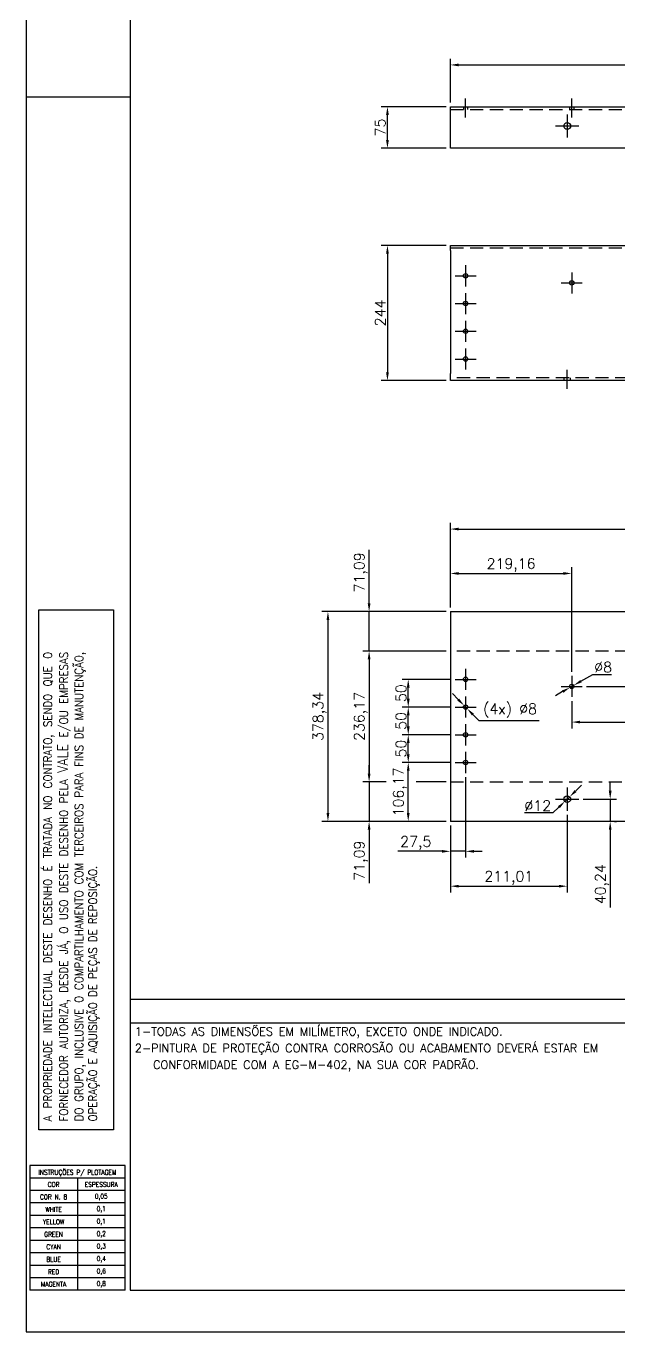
# Model space of a CAD drawing. Header units: metres. Extents: x 0 to 6307, y 0 to 4455.
# Drawn here: x 0 to 1070, y 0 to 2355 of the extents above; entities that cross this region are included whole.
import ezdxf
from ezdxf.enums import TextEntityAlignment as Align

# ---------------------------------------------------------------- set-up
doc = ezdxf.new("R2010")
doc.units = ezdxf.units.M
doc.header["$LTSCALE"] = 7.5
doc.linetypes.add('CENTER2', pattern=[28.575, 19.05, -3.175, 3.175, -3.175])
doc.linetypes.add('HIDDEN2', pattern=[4.7625, 3.175, -1.5875])
for name, color, linetype in [('18_COTAS', 7, 'Continuous'), ('FRL2', 2, 'Continuous'), ('FRL4', 4, 'Continuous'), ('FRL5', 5, 'Continuous'), ('FRL6', 6, 'Continuous'), ('FRL7', 7, 'Continuous'), ('FRR120', 5, 'Continuous'), ('FRR140', 5, 'Continuous'), ('FRR175', 1, 'Continuous'), ('FRR80', 3, 'Continuous'), ('SC1', 7, 'CENTER2'), ('SDM', 7, 'Continuous'), ('SL4', 4, 'Continuous'), ('SR80', 3, 'Continuous'), ('ST1', 7, 'HIDDEN2')]:
    doc.layers.add(name, color=color, linetype=linetype)
doc.styles.add('R120', font='simplex.shx', dxfattribs={"height": 3})
doc.styles.add('R140', font='simplex.shx', dxfattribs={"height": 3.5})
doc.styles.add('R80', font='simplex.shx', dxfattribs={"height": 2})
doc.styles.add('ROMANS', font='ROMANS.SHX')
doc.dimstyles.new('7.5___1-7.5', dxfattribs={"dimscale": 7.5, "dimtxt": 2.5, "dimasz": 2, "dimexe": 1.5, "dimexo": 1, "dimgap": 0.5, "dimtad": 1, "dimzin": 12, "dimtxsty": 'ROMANS', "dimcen": 0, "dimclrd": 256, "dimclre": 256, "dimclrt": 3, "dimazin": 3, "dimtfac": 1, "dimtmove": 0, "dimatfit": 0, "dimfxl": 1, "dimlwd": -1, "dimlwe": -1, "dimarcsym": 0})
doc.dimstyles.new('7.5___1-7.5$3', dxfattribs={"dimscale": 7.5, "dimtxt": 2.5, "dimasz": 2, "dimexe": 1.5, "dimexo": 1, "dimgap": 0.5, "dimtad": 1, "dimtoh": 1, "dimzin": 12, "dimtxsty": 'ROMANS', "dimcen": 0, "dimclrd": 256, "dimclre": 256, "dimclrt": 3, "dimazin": 3, "dimtfac": 1, "dimtmove": 0, "dimatfit": 0, "dimfxl": 1, "dimlwd": -1, "dimlwe": -1, "dimarcsym": 0})

# ---------------------------------------------------------------- blocks, each defined once
blk = doc.blocks.new('A1')
blk.add_lwpolyline([(3.06, 173.62), (21.06, 173.62), (21.06, 48.62), (3.06, 48.62)], close=True)
at = {"layer": 'FRL2'}
blk.add_line((0, 297), (25, 297), dxfattribs=at)
at = {"layer": 'FRL4', "linetype": 'Continuous'}
blk.add_line((25, 74.3), (471, 74.3), dxfattribs=at)
at = {"layer": 'FRL5'}
blk.add_line((25, 80), (831, 80), dxfattribs=at)
at = {"layer": 'FRL6', "linetype": 'Continuous'}
for p, q in [((25, 584), (25, 10)), ((25, 10), (831, 10))]:
    blk.add_line(p, q, dxfattribs=at)
at = {"layer": 'FRL7', "linetype": 'Continuous'}
for p, q in [((0, 594), (0, 0)), ((0, 0), (841, 0))]:
    blk.add_line(p, q, dxfattribs=at)
at = {"layer": 'FRL7'}
for p, q in [((23.82, 40), (0.87, 40)), ((23.82, 37), (0.87, 37)), ((12.34, 37), (12.34, 10)), ((23.82, 34), (0.87, 34)), ((23.82, 31), (0.87, 31)), ((23.82, 28), (0.87, 28)), ((23.82, 25), (0.87, 25)), ((23.82, 22), (0.87, 22)), ((23.82, 19), (0.87, 19)), ((23.82, 16), (0.87, 16)), ((23.82, 13), (0.87, 13)), ((23.82, 10), (0.87, 10))]:
    blk.add_line(p, q, dxfattribs=at)
for points in [[(0.87, 40), (0.87, 10)], [(23.82, 10), (23.82, 40)]]:
    blk.add_lwpolyline(points, dxfattribs=at)
at = {"layer": 'FRL7', "style": 'ROMANS', "width": 0.9}
for s, height, p in [('INSTRUÇÕES P/ PLOTAGEM', 1.1474, (12.34, 38.33)), ('COR', 1.147, (6.61, 35.45)), ('ESPESSURA', 1.147, (18.08, 35.45)), ('COR N. 8', 1.147, (6.61, 32.45)), ('0,05', 1.147, (18.08, 32.45)), ('WHITE', 1.147, (6.61, 29.45)), ('0,1', 1.147, (18.08, 29.45)), ('YELLOW', 1.147, (6.61, 26.45)), ('0,1', 1.147, (18.08, 26.45)), ('GREEN', 1.147, (6.61, 23.45)), ('0,2', 1.147, (18.08, 23.45)), ('CYAN', 1.147, (6.61, 20.45)), ('0,3', 1.147, (18.08, 20.45)), ('BLUE', 1.147, (6.61, 17.45)), ('0,4', 1.147, (18.08, 17.45)), ('RED', 1.147, (6.61, 14.45)), ('0,6', 1.147, (18.08, 14.45)), ('MAGENTA', 1.147, (6.61, 11.45)), ('0,8', 1.147, (18.08, 11.45))]:
    blk.add_text(s, height=height, dxfattribs=at).set_placement(p, align=Align.MIDDLE)
at = {"layer": 'FRR120', "style": 'R120'}
for tag, p in [('FASE_DO_PROJETO', (659, 46.29)), ('ÁREA_E/OU_SUBÁREA', (659, 40.79)), ('TÍTULO_DO_DESENHO', (659, 35.29)), ('SUBTÍTULO_1_DO_DESENHO', (659, 29.79)), ('SUBTÍTULO_2_DO_DESENHO', (659, 24.29))]:
    blk.add_attdef(tag, p, '', height=3, dxfattribs=at)
at = {"layer": 'FRR140', "style": 'R140', "width": 0.91}
for tag, p in [('ESCALA', (671, 14.35)), ('REVISÃO', (823.5, 14.68))]:
    blk.add_attdef(tag, text='', height=3.5, dxfattribs=at).set_placement(p, align=Align.MIDDLE)
for tag, p in [('NÚMERO_DA_CONTRATADA', (687.72, 12.6)), ('NUMERO_VALE', (752.89, 12.6))]:
    blk.add_attdef(tag, p, '', height=3.5, dxfattribs=at)
at = {"layer": 'FRR175', "style": 'R120'}
for tag, p in [('CLASSIFICAÇÃO', (811.83, 67.73)), ('PROJETO', (716.31, 53.59)), ('N_PROJ_SE', (793.5, 53.59)), ('N_CONTRATO', (796.97, 47.3))]:
    blk.add_attdef(tag, text='', height=3, dxfattribs=at).set_placement(p, align=Align.MIDDLE_CENTER)
at = {"layer": 'FRR80', "insert": (4.21, 50.61), "char_height": 2, "width": 122.3537, "attachment_point": 1, "rotation": 90, "style": 'R80'}
blk.add_mtext('\\pxqj;{\\W0.9;A PROPRIEDADE INTELECTUAL DESTE DESENHO É TRATADA NO CONTRATO, SENDO QUE O FORNECEDOR AUTORIZA, DESDE JÁ, O USO DESTE DESENHO PELA \\H1.25x;\\C4;VALE\\H0.8x;\\C256; E/OU EMPRESAS DO GRUPO, INCLUSIVE O COMPARTILHAMENTO COM TERCEIROS PARA FINS DE MANUTENÇÃO, OPERAÇÃO E AQUISIÇÃO DE PEÇAS DE REPOSIÇÃO.}', dxfattribs=at)
at = {"layer": 'FRR80', "style": 'R80'}
for p in [(492.61, 76.08), (492.61, 70.38), (492.61, 64.68), (492.61, 58.98), (492.61, 53.28), (492.61, 47.58), (492.61, 41.88), (492.61, 36.18)]:
    blk.add_attdef('DESCRIÇÃO_DA_REVISÃO', p, '', height=2, dxfattribs=at)
for tag, p in [('8A_REV', (476, 77.07)), ('EMIS.', (486, 77.07)), ('PROJ.', (585, 77.07)), ('DES.', (597, 77.07)), ('VER.', (609, 77.07)), ('APR.', (621, 77.07)), ('AUT.', (633.01, 77.07)), ('7A_REV', (476, 71.37)), ('EMIS.', (486, 71.37)), ('PROJ.', (585, 71.37)), ('DES.', (597, 71.37)), ('VER.', (609, 71.37)), ('APR.', (621, 71.37)), ('AUT.', (633.01, 71.37)), ('6A_REV', (476, 65.67)), ('EMIS.', (486, 65.67)), ('PROJ.', (585, 65.67)), ('DES.', (597, 65.67)), ('VER.', (609, 65.67)), ('APR.', (621, 65.67)), ('AUT.', (633.01, 65.67)), ('5A_REV', (476, 59.97)), ('EMIS.', (486, 59.97)), ('PROJ.', (585, 59.97)), ('DES.', (597, 59.97)), ('VER.', (609, 59.97)), ('APR.', (621, 59.97)), ('AUT.', (633.01, 59.97)), ('4A_REV', (476, 54.27)), ('EMIS.', (486, 54.27)), ('PROJ.', (585, 54.27)), ('DES.', (597, 54.27)), ('VER.', (609, 54.27)), ('APR.', (621, 54.27)), ('AUT.', (633.01, 54.27)), ('3A_REV', (476, 48.57)), ('EMIS.', (486, 48.57)), ('PROJ.', (585, 48.57)), ('DES.', (597, 48.57)), ('VER.', (609, 48.57)), ('APR.', (621, 48.57)), ('AUT.', (633.01, 48.57)), ('2A_REV', (476, 42.87)), ('EMIS.', (486, 42.87)), ('PROJ.', (585, 42.87)), ('DES.', (597, 42.87)), ('VER.', (609, 42.87)), ('APR.', (621, 42.87)), ('AUT.', (633.01, 42.87)), ('1a_REV', (476, 37.17)), ('EMIS.', (486, 37.17)), ('PROJ.', (585, 37.17)), ('DES.', (597, 37.17)), ('VER.', (609, 37.17)), ('APR.', (621, 37.17)), ('AUT.', (633.01, 37.17))]:
    blk.add_attdef(tag, text='', height=2, dxfattribs=at).set_placement(p, align=Align.MIDDLE)
at = {"layer": 'FRR80', "style": 'R80', "width": 0.85}
for p in [(648, 77.07), (648, 71.37), (648, 65.67), (648, 59.97), (648, 54.27), (648, 48.57), (648, 42.87), (648, 37.17)]:
    blk.add_attdef('DATA', text='', height=2, dxfattribs=at).set_placement(p, align=Align.MIDDLE)
blk = doc.blocks.new('*D90')
at = {"layer": 'Defpoints', "color": 0, "transparency": 16777216}
for p in [(652, 2209.9), (765.5, 2209.9), (765.5, 2134.9)]:
    blk.add_point(p, dxfattribs=at)
at = {"layer": 'SDM', "transparency": 16777216}
for p, q in [((758, 2209.9), (640.7, 2209.9)), ((652, 2149.9), (652, 2194.9)), ((758, 2134.9), (640.7, 2134.9))]:
    blk.add_line(p, q, dxfattribs=at)
for points in [[(649.5, 2194.9), (654.5, 2194.9), (652, 2209.9)], [(649.5, 2149.9), (654.5, 2149.9), (652, 2134.9)]]:
    blk.add_solid(points, dxfattribs=at)
at = {"layer": 'SDM', "color": 3, "transparency": 16777216, "insert": (638.9, 2172.4), "char_height": 18.75, "attachment_point": 5, "rotation": 90, "style": 'ROMANS'}
blk.add_mtext('75', dxfattribs=at)
blk = doc.blocks.new('*D91')
at = {"layer": 'Defpoints', "color": 0, "transparency": 16777216}
for p in [(1765.5, 2285.2), (765.5, 2209.9), (1765.5, 2209.9)]:
    blk.add_point(p, dxfattribs=at)
at = {"layer": 'SDM', "transparency": 16777216}
for p, q in [((765.5, 2217.4), (765.5, 2296.5)), ((780.5, 2285.2), (1750.5, 2285.2)), ((1765.5, 2217.4), (1765.5, 2296.5))]:
    blk.add_line(p, q, dxfattribs=at)
for points in [[(780.5, 2287.7), (780.5, 2282.7), (765.5, 2285.2)], [(1750.5, 2287.7), (1750.5, 2282.7), (1765.5, 2285.2)]]:
    blk.add_solid(points, dxfattribs=at)
at = {"layer": 'SDM', "color": 3, "transparency": 16777216, "insert": (1265.5, 2298.4), "char_height": 18.75, "attachment_point": 5, "style": 'ROMANS'}
blk.add_mtext('1000', dxfattribs=at)
blk = doc.blocks.new('*D92')
at = {"layer": 'Defpoints', "color": 0, "transparency": 16777216}
for p in [(765.5, 1959.8), (652, 1715.8), (765.5, 1715.8)]:
    blk.add_point(p, dxfattribs=at)
at = {"layer": 'SDM', "transparency": 16777216}
for p, q in [((758, 1959.8), (640.7, 1959.8)), ((652, 1944.8), (652, 1730.8)), ((758, 1715.8), (640.7, 1715.8))]:
    blk.add_line(p, q, dxfattribs=at)
for points in [[(649.5, 1944.8), (654.5, 1944.8), (652, 1959.8)], [(649.5, 1730.8), (654.5, 1730.8), (652, 1715.8)]]:
    blk.add_solid(points, dxfattribs=at)
at = {"layer": 'SDM', "color": 3, "transparency": 16777216, "insert": (638.9, 1837.8), "char_height": 18.75, "attachment_point": 5, "rotation": 90, "style": 'ROMANS'}
blk.add_mtext('244', dxfattribs=at)
blk = doc.blocks.new('*D93')
at = {"layer": 'Defpoints', "color": 0, "transparency": 16777216}
for p in [(793, 1008), (765.5, 920.8), (765.5, 866.8)]:
    blk.add_point(p, dxfattribs=at)
at = {"layer": 'SDM', "transparency": 16777216}
for p, q in [((793, 1000.5), (793, 855.5)), ((765.5, 913.3), (765.5, 855.5)), ((750.5, 866.8), (670.8, 866.8)), ((793, 866.8), (765.5, 866.8)), ((808, 866.8), (823, 866.8))]:
    blk.add_line(p, q, dxfattribs=at)
for points in [[(750.5, 869.3), (750.5, 864.3), (765.5, 866.8)], [(808, 869.3), (808, 864.3), (793, 866.8)]]:
    blk.add_solid(points, dxfattribs=at)
at = {"layer": 'SDM', "color": 3, "transparency": 16777216, "insert": (703.1, 881.7), "char_height": 18.75, "attachment_point": 5, "style": 'ROMANS'}
blk.add_mtext('27,5', dxfattribs=at)
blk = doc.blocks.new('*D94')
at = {"layer": 'Defpoints', "color": 0, "transparency": 16777216}
for p in [(689.5, 1027), (774, 1027), (765.5, 920.8)]:
    blk.add_point(p, dxfattribs=at)
at = {"layer": 'SDM', "transparency": 16777216}
for p, q in [((766.5, 1027), (678.3, 1027)), ((689.5, 935.8), (689.5, 1012)), ((758, 920.8), (678.3, 920.8))]:
    blk.add_line(p, q, dxfattribs=at)
for points in [[(687, 1012), (692, 1012), (689.5, 1027)], [(687, 935.8), (692, 935.8), (689.5, 920.8)]]:
    blk.add_solid(points, dxfattribs=at)
at = {"layer": 'SDM', "color": 3, "transparency": 16777216, "insert": (674.6, 973.9), "char_height": 18.75, "attachment_point": 5, "rotation": 90, "style": 'ROMANS'}
blk.add_mtext('106,17', dxfattribs=at)
blk = doc.blocks.new('*D95')
at = {"layer": 'Defpoints', "color": 0, "transparency": 16777216}
for p in [(689.5, 1077), (774, 1077), (774, 1027)]:
    blk.add_point(p, dxfattribs=at)
at = {"layer": 'SDM', "transparency": 16777216}
for p, q in [((766.5, 1077), (678.3, 1077)), ((689.5, 1042), (689.5, 1062)), ((766.5, 1027), (678.3, 1027))]:
    blk.add_line(p, q, dxfattribs=at)
for points in [[(687, 1062), (692, 1062), (689.5, 1077)], [(687, 1042), (692, 1042), (689.5, 1027)]]:
    blk.add_solid(points, dxfattribs=at)
at = {"layer": 'SDM', "color": 3, "transparency": 16777216, "insert": (676.4, 1052), "char_height": 18.75, "attachment_point": 5, "rotation": 90, "style": 'ROMANS'}
blk.add_mtext('50', dxfattribs=at)
blk = doc.blocks.new('*D96')
at = {"layer": 'Defpoints', "color": 0, "transparency": 16777216}
for p in [(689.5, 1127), (774, 1127), (774, 1077)]:
    blk.add_point(p, dxfattribs=at)
at = {"layer": 'SDM', "transparency": 16777216}
for p, q in [((766.5, 1127), (678.3, 1127)), ((689.5, 1092), (689.5, 1112)), ((766.5, 1077), (678.3, 1077))]:
    blk.add_line(p, q, dxfattribs=at)
for points in [[(687, 1112), (692, 1112), (689.5, 1127)], [(687, 1092), (692, 1092), (689.5, 1077)]]:
    blk.add_solid(points, dxfattribs=at)
at = {"layer": 'SDM', "color": 3, "transparency": 16777216, "insert": (676.4, 1102), "char_height": 18.75, "attachment_point": 5, "rotation": 90, "style": 'ROMANS'}
blk.add_mtext('50', dxfattribs=at)
blk = doc.blocks.new('*D97')
at = {"layer": 'Defpoints', "color": 0, "transparency": 16777216}
for p in [(689.5, 1177), (774, 1177), (774, 1127)]:
    blk.add_point(p, dxfattribs=at)
at = {"layer": 'SDM', "transparency": 16777216}
for p, q in [((766.5, 1177), (678.3, 1177)), ((689.5, 1142), (689.5, 1162)), ((766.5, 1127), (678.3, 1127))]:
    blk.add_line(p, q, dxfattribs=at)
for points in [[(687, 1162), (692, 1162), (689.5, 1177)], [(687, 1142), (692, 1142), (689.5, 1127)]]:
    blk.add_solid(points, dxfattribs=at)
at = {"layer": 'SDM', "color": 3, "transparency": 16777216, "insert": (676.4, 1152), "char_height": 18.75, "attachment_point": 5, "rotation": 90, "style": 'ROMANS'}
blk.add_mtext('50', dxfattribs=at)
blk = doc.blocks.new('*D98')
at = {"layer": 'Defpoints', "color": 0, "transparency": 16777216}
for p in [(790.2, 1129.8), (795.8, 1124.1)]:
    blk.add_point(p, dxfattribs=at)
at = {"layer": 'SDM', "transparency": 16777216}
for p, q in [((779.7, 1140.5), (769.1, 1151.2)), ((790.2, 1129.8), (795.8, 1124.1)), ((806.3, 1113.4), (816.8, 1102.7)), ((816.8, 1102.7), (925.9, 1102.7))]:
    blk.add_line(p, q, dxfattribs=at)
for points in [[(781.4, 1142.3), (777.9, 1138.8), (790.2, 1129.8)], [(808, 1115.1), (804.5, 1111.6), (795.8, 1124.1)]]:
    blk.add_solid(points, dxfattribs=at)
at = {"layer": 'SDM', "color": 3, "transparency": 16777216, "insert": (873.2, 1120.7), "char_height": 18.75, "attachment_point": 5, "style": 'ROMANS'}
blk.add_mtext('(4x) ∅8', dxfattribs=at)
blk = doc.blocks.new('*D110')
at = {"layer": 'Defpoints', "color": 0, "transparency": 16777216}
for p in [(984.6, 1368), (765.5, 1299.1), (984.6, 1183.2)]:
    blk.add_point(p, dxfattribs=at)
at = {"layer": 'SDM', "transparency": 16777216}
for p, q in [((765.5, 1306.6), (765.5, 1379.3)), ((780.5, 1368), (969.6, 1368)), ((984.6, 1190.7), (984.6, 1379.3))]:
    blk.add_line(p, q, dxfattribs=at)
for points in [[(780.5, 1370.5), (780.5, 1365.5), (765.5, 1368)], [(969.6, 1370.5), (969.6, 1365.5), (984.6, 1368)]]:
    blk.add_solid(points, dxfattribs=at)
at = {"layer": 'SDM', "color": 3, "transparency": 16777216, "insert": (875, 1382.9), "char_height": 18.75, "attachment_point": 5, "style": 'ROMANS'}
blk.add_mtext('219,16', dxfattribs=at)
blk = doc.blocks.new('*D111')
at = {"layer": 'Defpoints', "color": 0, "transparency": 16777216}
for p in [(984.6, 1145.2), (1265.5, 1099.9), (1265.5, 1061.4)]:
    blk.add_point(p, dxfattribs=at)
at = {"layer": 'SDM', "transparency": 16777216}
for p, q in [((984.6, 1137.7), (984.6, 1088.6)), ((1265.5, 1068.9), (1265.5, 1111.1)), ((999.6, 1099.9), (1250.5, 1099.9))]:
    blk.add_line(p, q, dxfattribs=at)
for points in [[(999.6, 1102.4), (999.6, 1097.4), (984.6, 1099.9)], [(1250.5, 1102.4), (1250.5, 1097.4), (1265.5, 1099.9)]]:
    blk.add_solid(points, dxfattribs=at)
at = {"layer": 'SDM', "color": 3, "transparency": 16777216, "insert": (1125, 1114.8), "char_height": 18.75, "attachment_point": 5, "style": 'ROMANS'}
blk.add_mtext('280,84', dxfattribs=at)
blk = doc.blocks.new('*D117')
at = {"layer": 'Defpoints', "color": 0, "transparency": 16777216}
for p in [(765.5, 920.8), (976.5, 940), (976.5, 803.9)]:
    blk.add_point(p, dxfattribs=at)
at = {"layer": 'SDM', "transparency": 16777216}
for p, q in [((976.5, 932.5), (976.5, 792.6)), ((765.5, 913.3), (765.5, 792.6)), ((780.5, 803.9), (961.5, 803.9))]:
    blk.add_line(p, q, dxfattribs=at)
for points in [[(780.5, 806.4), (780.5, 801.4), (765.5, 803.9)], [(961.5, 806.4), (961.5, 801.4), (976.5, 803.9)]]:
    blk.add_solid(points, dxfattribs=at)
at = {"layer": 'SDM', "color": 3, "transparency": 16777216, "insert": (871, 818.8), "char_height": 18.75, "attachment_point": 5, "style": 'ROMANS'}
blk.add_mtext('211,01', dxfattribs=at)
blk = doc.blocks.new('*D118')
at = {"layer": 'Defpoints', "color": 0, "transparency": 16777216}
for p in [(972.2, 956.9), (980.8, 965.2)]:
    blk.add_point(p, dxfattribs=at)
at = {"layer": 'SDM', "transparency": 16777216}
for p, q in [((991.6, 975.6), (1002.4, 986)), ((961.4, 946.4), (950.6, 936)), ((980.8, 965.2), (972.2, 956.9)), ((950.6, 936), (899.5, 936))]:
    blk.add_line(p, q, dxfattribs=at)
for points in [[(989.8, 977.4), (993.3, 973.8), (980.8, 965.2)], [(959.6, 948.2), (963.1, 944.6), (972.2, 956.9)]]:
    blk.add_solid(points, dxfattribs=at)
at = {"layer": 'SDM', "color": 3, "transparency": 16777216, "insert": (923.2, 949.1), "char_height": 18.75, "attachment_point": 5, "style": 'ROMANS'}
blk.add_mtext('∅12', dxfattribs=at)
blk = doc.blocks.new('*D120')
at = {"layer": 'Defpoints', "color": 0, "transparency": 16777216}
for p in [(981.1, 1162.2), (988.1, 1166.2)]:
    blk.add_point(p, dxfattribs=at)
at = {"layer": 'SDM', "transparency": 16777216}
for p, q in [((1001.1, 1173.6), (1022.8, 1186)), ((1022.8, 1186), (1056, 1186)), ((968.1, 1154.8), (955.1, 1147.4)), ((981.1, 1162.2), (988.1, 1166.2))]:
    blk.add_line(p, q, dxfattribs=at)
for points in [[(966.9, 1157), (969.3, 1152.6), (981.1, 1162.2)], [(999.9, 1175.8), (1002.4, 1171.5), (988.1, 1166.2)]]:
    blk.add_solid(points, dxfattribs=at)
at = {"layer": 'SDM', "color": 3, "transparency": 16777216, "insert": (1041.2, 1199.1), "char_height": 18.75, "attachment_point": 5, "style": 'ROMANS'}
blk.add_mtext('∅8', dxfattribs=at)
blk = doc.blocks.new('*D121')
at = {"layer": 'Defpoints', "color": 0, "transparency": 16777216}
for p in [(1003.6, 1164.2), (1284.5, 1042.4), (1353.4, 1042.4)]:
    blk.add_point(p, dxfattribs=at)
at = {"layer": 'SDM', "transparency": 16777216}
for p, q in [((1011.1, 1164.2), (1364.7, 1164.2)), ((1353.4, 1149.2), (1353.4, 1057.4)), ((1292, 1042.4), (1364.7, 1042.4))]:
    blk.add_line(p, q, dxfattribs=at)
for points in [[(1350.9, 1149.2), (1355.9, 1149.2), (1353.4, 1164.2)], [(1350.9, 1057.4), (1355.9, 1057.4), (1353.4, 1042.4)]]:
    blk.add_solid(points, dxfattribs=at)
at = {"layer": 'SDM', "color": 3, "transparency": 16777216, "insert": (1338.5, 1103.3), "char_height": 18.75, "attachment_point": 5, "rotation": 90, "style": 'ROMANS'}
blk.add_mtext('121,83', dxfattribs=at)
blk = doc.blocks.new('*D123')
at = {"layer": 'Defpoints', "color": 0, "transparency": 16777216}
for p in [(618.9, 1299.1), (765.5, 1299.1), (765.5, 1228)]:
    blk.add_point(p, dxfattribs=at)
at = {"layer": 'SDM', "transparency": 16777216}
for p, q in [((618.9, 1314.1), (618.9, 1410.7)), ((758, 1299.1), (607.6, 1299.1)), ((618.9, 1228), (618.9, 1299.1)), ((758, 1228), (607.6, 1228)), ((618.9, 1213), (618.9, 1198))]:
    blk.add_line(p, q, dxfattribs=at)
for points in [[(616.4, 1314.1), (621.4, 1314.1), (618.9, 1299.1)], [(616.4, 1213), (621.4, 1213), (618.9, 1228)]]:
    blk.add_solid(points, dxfattribs=at)
at = {"layer": 'SDM', "color": 3, "transparency": 16777216, "insert": (604, 1369.9), "char_height": 18.75, "attachment_point": 5, "rotation": 90, "style": 'ROMANS'}
blk.add_mtext('71,09', dxfattribs=at)
blk = doc.blocks.new('*D124')
at = {"layer": 'Defpoints', "color": 0, "transparency": 16777216}
for p in [(765.5, 1228), (618.9, 991.9), (765.5, 991.9)]:
    blk.add_point(p, dxfattribs=at)
at = {"layer": 'SDM', "transparency": 16777216}
for p, q in [((758, 1228), (607.6, 1228)), ((618.9, 1213), (618.9, 1006.9)), ((649.4, 991.9), (607.6, 991.9)), ((758, 991.9), (703.6, 991.9))]:
    blk.add_line(p, q, dxfattribs=at)
for points in [[(616.4, 1213), (621.4, 1213), (618.9, 1228)], [(616.4, 1006.9), (621.4, 1006.9), (618.9, 991.9)]]:
    blk.add_solid(points, dxfattribs=at)
at = {"layer": 'SDM', "color": 3, "transparency": 16777216, "insert": (604, 1110), "char_height": 18.75, "attachment_point": 5, "rotation": 90, "style": 'ROMANS'}
blk.add_mtext('236,17', dxfattribs=at)
blk = doc.blocks.new('*D125')
at = {"layer": 'Defpoints', "color": 0, "transparency": 16777216}
for p in [(765.5, 991.9), (618.9, 920.8), (765.5, 920.8)]:
    blk.add_point(p, dxfattribs=at)
at = {"layer": 'SDM', "transparency": 16777216}
for p, q in [((618.9, 1006.9), (618.9, 1021.9)), ((649.4, 991.9), (607.6, 991.9)), ((618.9, 991.9), (618.9, 920.8)), ((758, 991.9), (703.6, 991.9)), ((758, 920.8), (607.6, 920.8)), ((618.9, 905.8), (618.9, 809.2))]:
    blk.add_line(p, q, dxfattribs=at)
for points in [[(616.4, 1006.9), (621.4, 1006.9), (618.9, 991.9)], [(616.4, 905.8), (621.4, 905.8), (618.9, 920.8)]]:
    blk.add_solid(points, dxfattribs=at)
at = {"layer": 'SDM', "color": 3, "transparency": 16777216, "insert": (604, 850), "char_height": 18.75, "attachment_point": 5, "rotation": 90, "style": 'ROMANS'}
blk.add_mtext('71,09', dxfattribs=at)
blk = doc.blocks.new('*D126')
at = {"layer": 'Defpoints', "color": 0, "transparency": 16777216}
for p in [(765.5, 1299.1), (544.6, 920.8), (765.5, 920.8)]:
    blk.add_point(p, dxfattribs=at)
at = {"layer": 'SDM', "transparency": 16777216}
for p, q in [((758, 1299.1), (533.3, 1299.1)), ((544.6, 1284.1), (544.6, 935.8)), ((758, 920.8), (533.3, 920.8))]:
    blk.add_line(p, q, dxfattribs=at)
for points in [[(542.1, 1284.1), (547.1, 1284.1), (544.6, 1299.1)], [(542.1, 935.8), (547.1, 935.8), (544.6, 920.8)]]:
    blk.add_solid(points, dxfattribs=at)
at = {"layer": 'SDM', "color": 3, "transparency": 16777216, "insert": (529.7, 1110), "char_height": 18.75, "attachment_point": 5, "rotation": 90, "style": 'ROMANS'}
blk.add_mtext('378,34', dxfattribs=at)
blk = doc.blocks.new('*D127')
at = {"layer": 'Defpoints', "color": 0, "transparency": 16777216}
for p in [(1765.5, 1448.1), (765.5, 1299.1), (1765.5, 1299.1)]:
    blk.add_point(p, dxfattribs=at)
at = {"layer": 'SDM', "transparency": 16777216}
for p, q in [((765.5, 1306.6), (765.5, 1459.4)), ((780.5, 1448.1), (1750.5, 1448.1)), ((1765.5, 1306.6), (1765.5, 1459.4))]:
    blk.add_line(p, q, dxfattribs=at)
for points in [[(780.5, 1450.6), (780.5, 1445.6), (765.5, 1448.1)], [(1750.5, 1450.6), (1750.5, 1445.6), (1765.5, 1448.1)]]:
    blk.add_solid(points, dxfattribs=at)
at = {"layer": 'SDM', "color": 3, "transparency": 16777216, "insert": (1265.5, 1461.2), "char_height": 18.75, "attachment_point": 5, "style": 'ROMANS'}
blk.add_mtext('1000', dxfattribs=at)
blk = doc.blocks.new('*D199')
at = {"layer": '18_COTAS', "transparency": 16777216}
for p, q in [((1053.9, 976), (1053.9, 991)), ((1005, 961), (1065.2, 961)), ((1053.9, 961), (1053.9, 920.8)), ((1061.4, 920.8), (1065.2, 920.8)), ((1053.9, 905.8), (1053.9, 765.7))]:
    blk.add_line(p, q, dxfattribs=at)
for points in [[(1051.4, 976), (1056.4, 976), (1053.9, 961)], [(1051.4, 905.8), (1056.4, 905.8), (1053.9, 920.8)]]:
    blk.add_solid(points, dxfattribs=at)
at = {"layer": 'Defpoints', "color": 0, "transparency": 16777216}
for p in [(997.5, 961), (1053.9, 920.8), (1053.9, 920.8)]:
    blk.add_point(p, dxfattribs=at)
at = {"layer": '18_COTAS', "color": 3, "transparency": 16777216, "insert": (1039, 807.4), "char_height": 18.75, "attachment_point": 5, "rotation": 90, "style": 'ROMANS'}
blk.add_mtext('40,24', dxfattribs=at)

msp = doc.modelspace()

# ---------------------------------------------------------------- linework, layer by layer
at = {"layer": 'SC1'}
for p, q in [((792.957, 2190.096), (792.957, 2224.858)), ((984.617, 2190.096), (984.617, 2224.858)), ((976.47, 2196.093), (976.47, 2154.093)), ((955.47, 2175.093), (997.47, 2175.093)), ((792.957, 1923.797), (792.957, 1885.797)), ((984.617, 1911.067), (984.617, 1873.067)), ((773.957, 1904.797), (811.957, 1904.797)), ((965.617, 1892.067), (1003.617, 1892.067)), ((792.957, 1873.797), (792.957, 1835.797)), ((773.957, 1854.797), (811.957, 1854.797)), ((792.957, 1823.797), (792.957, 1785.797)), ((773.957, 1804.797), (811.957, 1804.797)), ((792.957, 1773.797), (792.957, 1735.797)), ((773.957, 1754.797), (811.957, 1754.797)), ((976.47, 1700.797), (976.47, 1735.56)), ((792.957, 1195.958), (792.957, 1157.958)), ((984.617, 1183.228), (984.617, 1145.228)), ((773.957, 1176.958), (811.957, 1176.958)), ((965.617, 1164.228), (1003.617, 1164.228)), ((792.957, 1145.958), (792.957, 1107.958)), ((773.957, 1126.958), (811.957, 1126.958)), ((792.957, 1095.958), (792.957, 1057.958)), ((773.957, 1076.958), (811.957, 1076.958)), ((792.957, 1045.958), (792.957, 1007.958)), ((773.957, 1026.958), (811.957, 1026.958)), ((976.47, 982.021), (976.47, 940.021)), ((955.47, 961.021), (997.47, 961.021))]:
    msp.add_line(p, q, dxfattribs=at)
at = {"layer": 'SL4'}
for p, q in [((765.457, 2197.096), (765.457, 2209.858)), ((765.457, 2209.858), (1765.457, 2209.858)), ((765.457, 2134.858), (765.457, 2197.096)), ((1765.457, 2134.858), (765.457, 2134.858)), ((765.457, 1950.272), (765.457, 1959.797)), ((765.457, 1959.797), (1765.457, 1959.797)), ((765.457, 1950.272), (765.457, 1728.56)), ((765.457, 1715.797), (765.457, 1728.56)), ((1765.457, 1715.797), (765.457, 1715.797)), ((765.457, 1299.129), (1765.457, 1299.129)), ((765.457, 1299.129), (765.457, 920.786)), ((1765.457, 920.786), (765.457, 920.786))]:
    msp.add_line(p, q, dxfattribs=at)
for centre, radius in [((976.47, 2175.093), 6), ((792.957, 1904.797), 4), ((984.617, 1892.067), 4), ((792.957, 1854.797), 4), ((792.957, 1804.797), 4), ((792.957, 1754.797), 4), ((792.957, 1176.958), 4), ((984.617, 1164.228), 4), ((792.957, 1126.958), 4), ((792.957, 1076.958), 4), ((792.957, 1026.958), 4), ((976.47, 961.021), 6)]:
    msp.add_circle(centre, radius, dxfattribs=at)
at = {"layer": 'ST1'}
for p, q in [((765.457, 2205.096), (1765.457, 2205.096)), ((788.957, 2209.858), (788.957, 2205.096)), ((796.957, 2205.096), (796.957, 2209.858)), ((980.617, 2209.858), (980.617, 2205.096)), ((988.617, 2205.096), (988.617, 2209.858)), ((765.457, 1955.035), (1765.457, 1955.035)), ((1765.457, 1720.56), (765.457, 1720.56)), ((970.47, 1720.56), (970.47, 1715.797)), ((982.47, 1715.797), (982.47, 1720.56)), ((1765.457, 1228.043), (765.457, 1228.043)), ((765.457, 991.872), (1765.457, 991.872))]:
    msp.add_line(p, q, dxfattribs=at)

# ---------------------------------------------------------------- block references
at = {"xscale": 7.499999999999915, "yscale": 7.499999999999915, "zscale": 7.499999999999915}
msp.add_blockref('A1', (0, 0), dxfattribs=at)

# ---------------------------------------------------------------- texts
at = {"layer": 'SR80', "style": 'R80'}
for s, p in [('1-TODAS AS DIMENSÕES EM MILÍMETRO, EXCETO ONDE INDICADO.', (196.146, 534.28)), ('2-PINTURA DE PROTEÇÃO CONTRA CORROSÃO OU ACABAMENTO DEVERÁ ESTAR EM', (196.146, 504.339)), ('CONFORMIDADE COM A EG-M-402, NA SUA COR PADRÃO.', (229.059, 474.398))]:
    msp.add_text(s, height=15, dxfattribs=at).set_placement(p)

# ---------------------------------------------------------------- dimensions: what is measured, and where the dimension line sits
at = {"layer": '18_COTAS'}
dim = msp.add_linear_dim(base=(1053.942327711, 920.786403962), p1=(997.469662607, 961.021403962), p2=(1053.942327711, 920.786403962), angle=90, dimstyle='7.5___1-7.5', dxfattribs=at)
dim.commit()
dim.dimension.update_dxf_attribs({"geometry": '*D199', "text_midpoint": (1053.942327711, 807.39354682), "dimtype": 160})
at = {"layer": 'SDM'}
for base, p1, p2, picture, middle in [((1765.457, 2285.247), (765.457, 2209.858), (1765.457, 2209.858), '*D91', (1265.457, 2298.372)), ((1765.457, 1448.119), (765.457, 1299.129), (1765.457, 1299.129), '*D127', (1265.457, 1461.244)), ((984.617, 1368.034), (765.457, 1299.129), (984.617, 1183.228), '*D110', (875.037, 1382.945)), ((1265.457, 1099.899), (984.617, 1145.228), (1265.457, 1061.398), '*D111', (1125.037, 1114.809)), ((976.47, 803.851), (765.457, 920.786), (976.47, 940.021), '*D117', (870.963, 818.762))]:
    dim = msp.add_linear_dim(base=base, p1=p1, p2=p2, dimstyle='7.5___1-7.5', dxfattribs=at)
    dim.commit()
    dim.dimension.update_dxf_attribs({"geometry": picture, "text_midpoint": middle})
for base, p1, p2, angle, picture, middle in [((651.986, 2209.858), (765.457, 2134.858), (765.457, 2209.858), 90, '*D90', (638.861, 2172.358)), ((651.986, 1715.797), (765.457, 1959.797), (765.457, 1715.797), 90, '*D92', (638.861, 1837.797)), ((618.877, 1299.129), (765.457, 1228.043), (765.457, 1299.129), 90, '*D123', (603.967, 1369.933)), ((544.579, 920.786), (765.457, 1299.129), (765.457, 920.786), 90, '*D126', (529.668, 1109.958)), ((618.877, 991.872), (765.457, 1228.043), (765.457, 991.872), 90, '*D124', (603.967, 1109.958)), ((1353.443, 1042.398), (1003.617, 1164.228), (1284.457, 1042.398), 90, '*D121', (1338.533, 1103.313)), ((618.877, 920.786), (765.457, 991.872), (765.457, 920.786), 270, '*D125', (603.967, 849.983)), ((689.544, 1026.958), (765.457, 920.786), (773.957, 1026.958), 90, '*D94', (674.633, 973.872)), ((765.457, 866.797), (792.957, 1007.958), (765.457, 920.786), 180, '*D93', (703.136, 881.707))]:
    dim = msp.add_linear_dim(base=base, p1=p1, p2=p2, angle=angle, dimstyle='7.5___1-7.5', dxfattribs=at)
    dim.commit()
    dim.dimension.update_dxf_attribs({"geometry": picture, "text_midpoint": middle})
dim = msp.add_diameter_dim_2p(p1=(981.142, 1162.247), p2=(988.092, 1166.209), dimstyle='7.5___1-7.5$3', dxfattribs=at)
dim.commit()
dim.dimension.update_dxf_attribs({"geometry": '*D120', "text_midpoint": (1041.234, 1185.966), "dimtype": 163})
for base, p1, p2, picture, middle in [((689.544, 1176.958), (773.957, 1126.958), (773.957, 1176.958), '*D97', (676.419, 1151.958)), ((689.544, 1126.958), (773.957, 1076.958), (773.957, 1126.958), '*D96', (676.419, 1101.958)), ((689.544, 1076.958), (773.957, 1026.958), (773.957, 1076.958), '*D95', (676.419, 1051.958))]:
    dim = msp.add_linear_dim(base=base, p1=p1, p2=p2, angle=90, dimstyle='7.5___1-7.5', override={"dimtmove": 1}, dxfattribs=at)
    dim.commit()
    dim.dimension.update_dxf_attribs({"geometry": picture, "text_midpoint": middle})
dim = msp.add_diameter_dim_2p(p1=(790.156, 1129.813), p2=(795.759, 1124.103), text='(4x) <>', dimstyle='7.5___1-7.5$3', dxfattribs=at)
dim.commit()
dim.dimension.update_dxf_attribs({"geometry": '*D98', "text_midpoint": (873.197, 1120.724)})
dim = msp.add_diameter_dim_2p(p1=(980.784, 965.191), p2=(972.156, 956.851), dimstyle='7.5___1-7.5$3', dxfattribs=at)
dim.commit()
dim.dimension.update_dxf_attribs({"geometry": '*D118', "text_midpoint": (923.175, 949.126)})

doc.saveas('drawing.dxf')
